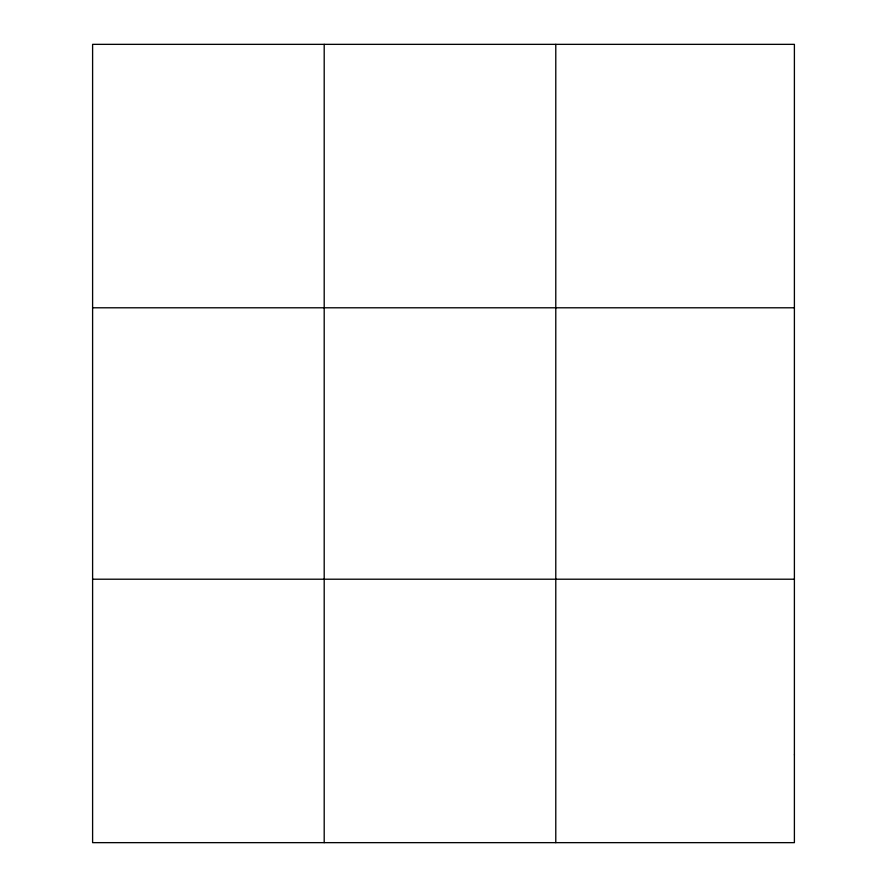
<?xml version="1.0" encoding="UTF-8"?>
<svg xmlns="http://www.w3.org/2000/svg" width="887" height="887" viewBox="0 0 887 887"><rect width="100%" height="100%" fill="white"/><g stroke="black" fill="none" stroke-linecap="round" stroke-linejoin="round"><path stroke-width="1.33" d="M324.198 842.65L324.198 44.35M555.783 842.65L555.783 44.35M92.603 307.789L794.397 307.789M92.603 579.211L794.397 579.211M794.397 754.837L794.397 842.65L92.603 842.65L92.603 44.35L794.397 44.35L794.397 754.837"/></g></svg>
